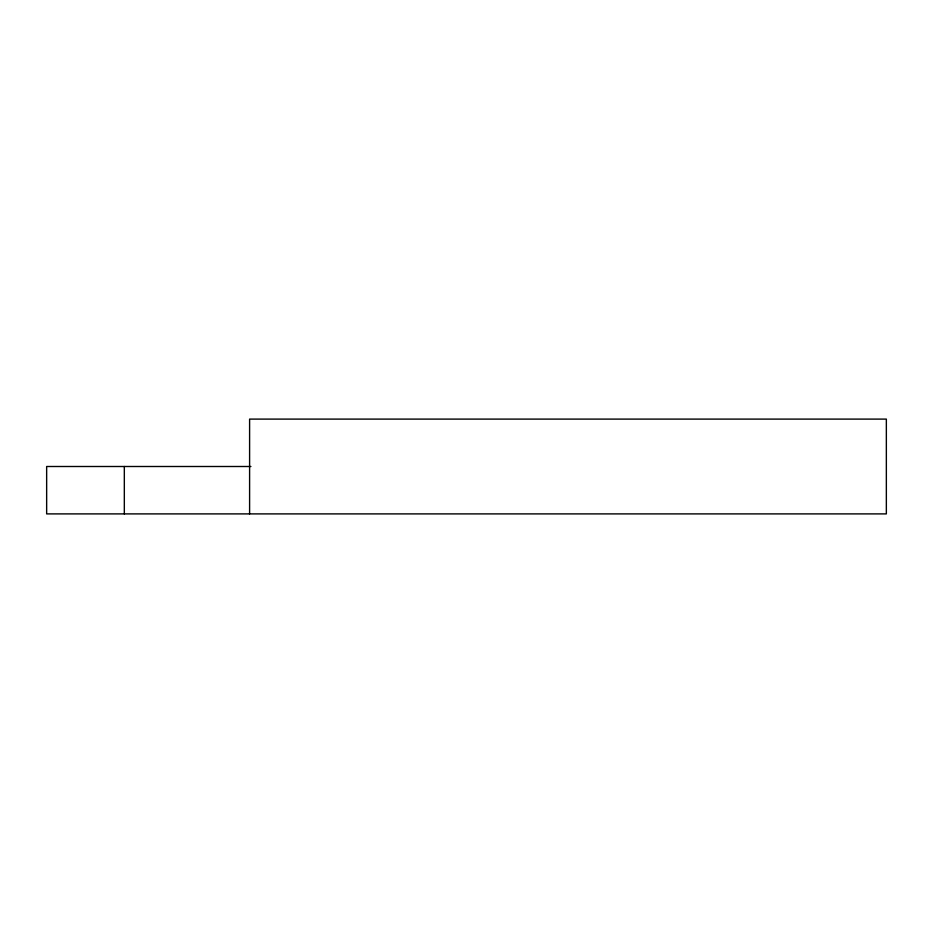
<?xml version="1.0" encoding="UTF-8"?>
<svg xmlns="http://www.w3.org/2000/svg" width="933" height="933" viewBox="0 0 933 933"><rect width="100%" height="100%" fill="white"/><g stroke="black" fill="none" stroke-linecap="round" stroke-linejoin="round"><path stroke-width="1.4" d="M250.907 466.5L46.65 466.5L46.65 513.896L886.35 513.896L886.35 419.104L249.601 419.104L249.601 513.896M124.322 466.5L124.322 513.896"/></g></svg>
